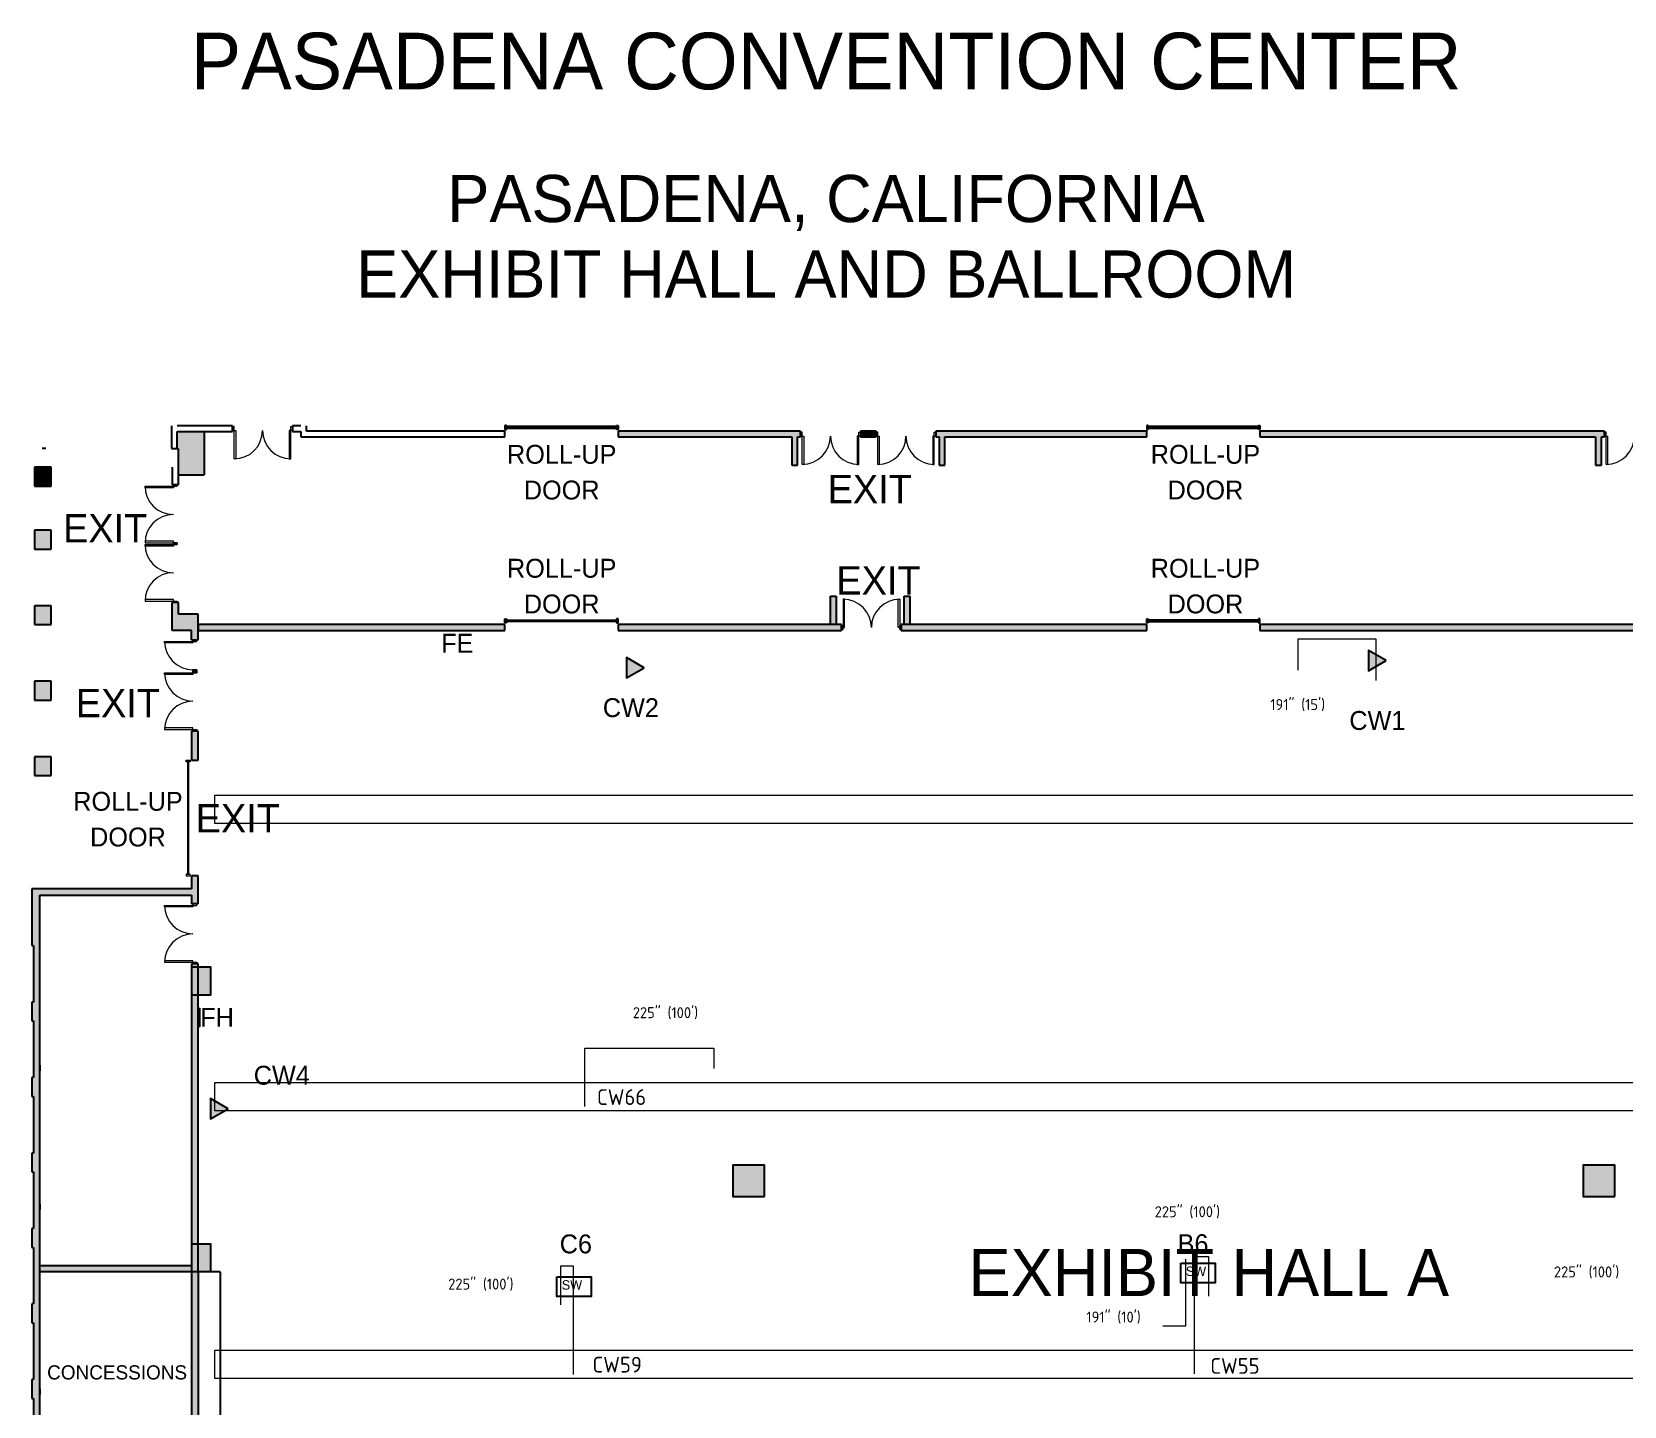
# Model space of a CAD drawing. Header units: inches. Extents: x 812 to 4509, y -5858 to -1986.
# Drawn here: x 812 to 2836, y -3734 to -1986 of the extents above; entities that cross this region are included whole.
import ezdxf
from ezdxf.enums import TextEntityAlignment as Align

# ---------------------------------------------------------------- set-up
doc = ezdxf.new("R2010")
doc.units = ezdxf.units.IN
doc.header["$LTSCALE"] = 100
doc.header["$MEASUREMENT"] = 0
doc.linetypes.add('DASHEDTINY', pattern=[2.8575, 1.905, -0.9525])
for name, color, linetype, lineweight in [('bldg_catwalk1', 1, 'CONTINUOUS', 5), ('bldg_doors', 7, 'CONTINUOUS', 18), ('bldg_fire', 1, 'CONTINUOUS', 18), ('bldg_text', 94, 'CONTINUOUS', 25), ('bldg_text1', 94, 'CONTINUOUS', 25), ('bldg_wallint', 7, 'CONTINUOUS', 25), ('bldg_wallintsol', 7, 'CONTINUOUS', 25), ('data_location', 110, 'CONTINUOUS', 25), ('Key', 120, 'CONTINUOUS', 25), ('Switch_Location', 40, 'CONTINUOUS', 25)]:
    doc.layers.add(name, color=color, linetype=linetype, lineweight=lineweight)
doc.layers.add('bldg_clmn', color=9, linetype='CONTINUOUS')
doc.layers.add('bldg_doors_service', color=7, linetype='CONTINUOUS')
doc.layers.add('bldg_title', color=96, linetype='CONTINUOUS', lineweight=25, true_color=0x008000)
doc.layers.add('WIRE RUN', color=200, linetype='DASHEDTINY', lineweight=13, true_color=0xaa00ff)
doc.styles.add('bldgtx30', font='bldgtx30')
doc.styles.add('bldgtx36', font='bldgtx36')
doc.styles.add('bldgtx48', font='bldgtx48')
doc.styles.add('iso3098', font='iso3098')
doc.styles.add('showtx24', font='showtx24')
doc.styles.add('showtx60', font='showtx60')

msp = doc.modelspace()

# ---------------------------------------------------------------- hatches: boundary and pattern name
at = {"layer": 'bldg_clmn'}
for points in [[(1015.5, -3175), (1039.5, -3175), (1039.5, -3211), (1015.5, -3211)], [(1743.5, -3467), (1743.5, -3427), (1703.5, -3427), (1703.5, -3467)], [(2824.5, -3467), (2824.5, -3427), (2784.5, -3427), (2784.5, -3467)], [(1015.5, -3527), (1039.5, -3527), (1039.5, -3563), (1015.5, -3563)]]:
    msp.add_hatch(color=256, dxfattribs=at).paths.add_polyline_path(points, flags=0)
at = {"layer": 'bldg_wallint'}
for points in [[(836.6, -2539.5), (815.6, -2539.5), (815.6, -2563.5), (836.6, -2563.5)], [(1023.5, -2726.5), (998.7, -2726.5), (998.7, -2711.7), (990.6, -2711.7), (990.6, -2747), (1015.3, -2747), (1015.3, -2759), (1023.5, -2759)]]:
    msp.add_hatch(color=256, dxfattribs=at).paths.add_polyline_path(points, flags=0)
at = {"layer": 'bldg_wallintsol'}
for points in [[(1031.4, -2494), (996.8, -2494), (996.8, -2515.6), (998.7, -2515.6), (998.7, -2549.3), (1031.4, -2549.3)], [(1789.5, -2493.7), (1781.8, -2493.7), (1557.5, -2493.7), (1557.5, -2501), (1778.2, -2501), (1778.2, -2537), (1785.5, -2537), (1785.5, -2501), (1789.5, -2501)], [(1885.5, -2493.7), (1865.5, -2493.7), (1865.5, -2501), (1885.5, -2501)], [(2229.5, -2493.7), (1969.1, -2493.7), (1961.5, -2493.7), (1961.5, -2501), (1965.5, -2501), (1965.5, -2537), (1972.7, -2537), (1972.7, -2501), (2229.5, -2501)], [(2811.5, -2493.7), (2803.8, -2493.7), (2373.5, -2493.7), (2373.5, -2501), (2800.2, -2501), (2800.2, -2537), (2807.5, -2537), (2807.5, -2501), (2811.5, -2501)], [(1834.8, -2703.7), (1827.6, -2703.7), (1827.6, -2739.7), (1834.8, -2739.7)], [(1928.3, -2703.7), (1921, -2703.7), (1921, -2739.7), (1928.3, -2739.7)], [(1413.5, -2739.7), (1023.5, -2739.7), (1023.5, -2747), (1413.5, -2747)], [(1841.5, -2739.7), (1557.5, -2739.7), (1557.5, -2747), (1841.5, -2747)], [(2229.5, -2739.7), (1917.5, -2739.7), (1917.5, -2747), (2229.5, -2747)], [(2897.5, -2739.7), (2373.5, -2739.7), (2373.5, -2747), (2897.5, -2747)], [(1023.5, -2875), (1015.3, -2875), (1015.3, -2912), (1023.5, -2912)], [(1023.5, -3823.6), (1015.3, -3823.6), (822.3, -3823.6), (822.3, -3083.9), (836.2, -3083.9), (1015.3, -3083.9), (1015.3, -3095), (1023.5, -3095), (1023.5, -3083.9), (1023.5, -3059), (1015.3, -3059), (1015.3, -3075.7), (845.2, -3075.7), (836.2, -3075.7), (812.2, -3075.7), (812.2, -3147.7), (814.2, -3147.7), (814.2, -3219.7), (812.2, -3219.7), (812.2, -3243.7), (814.2, -3243.7), (814.2, -3315.7), (812.2, -3315.7), (812.2, -3339.7), (814.2, -3339.7), (814.2, -3411.7), (812.2, -3411.7), (812.2, -3435.7), (814.2, -3435.7), (814.2, -3507.7), (812.2, -3507.7), (812.2, -3531.7), (814.2, -3531.7), (814.2, -3603.7), (812.2, -3603.7), (812.2, -3627.7), (814.2, -3627.7), (814.2, -3699.7), (812.2, -3699.7), (812.2, -3723.7), (814.2, -3723.7), (814.2, -3795.7), (812.2, -3795.7), (812.2, -3831.7), (1015.3, -3831.7), (1015.3, -3935), (1023.5, -3935)], [(1023.5, -3171), (1015.3, -3171), (1015.3, -3555), (822.3, -3555), (822.3, -3563), (1023.5, -3563)], [(1023.5, -3563), (1015.3, -3563), (1015.3, -3823.6), (1023.5, -3823.6)]]:
    msp.add_hatch(color=256, dxfattribs=at).paths.add_polyline_path(points, flags=0)
h = msp.add_hatch(color=256, dxfattribs=at)
h.paths.add_polyline_path([(815.6, -2643.7), (836.6, -2643.7), (836.6, -2619.7), (815.6, -2619.7)], flags=0)
h.paths.add_polyline_path([(836.6, -2907.7), (815.6, -2907.7), (815.6, -2931.7), (836.6, -2931.7)], flags=0)
h.paths.add_polyline_path([(815.6, -2835.7), (836.6, -2835.7), (836.6, -2811.7), (815.6, -2811.7)], flags=0)
h.paths.add_polyline_path([(815.6, -2739.7), (836.6, -2739.7), (836.6, -2715.7), (815.6, -2715.7)], flags=0)
at = {"layer": 'data_location'}
for points in [[(2533.8, -2785.5), (2511.4, -2772.5), (2511.4, -2798.4)], [(1590.6, -2794.6), (1568.2, -2781.7), (1568.2, -2807.5)], [(1039.5, -3342.3), (1039.5, -3368.2), (1061.8, -3355.3)]]:
    msp.add_hatch(color=256, dxfattribs=at).paths.add_polyline_path(points, flags=0)

# ---------------------------------------------------------------- linework, layer by layer
at = {"layer": 'bldg_catwalk1', "linetype": 'CONTINUOUS', "lineweight": 5}
for p, q in [((1044.8, -2992.5), (1044.8, -2956.5)), ((1044.8, -2956.5), (3447.5, -2956.5)), ((3447.5, -2992.5), (1044.8, -2992.5)), ((1044.8, -3358.2), (1044.8, -3322.2)), ((1044.8, -3322.2), (3433.5, -3322.2)), ((3433.5, -3358.2), (1044.8, -3358.2)), ((1044.8, -3698.5), (1044.8, -3662.5)), ((1044.8, -3662.5), (3447.5, -3662.5)), ((3447.5, -3698.5), (1044.8, -3698.5))]:
    msp.add_line(p, q, dxfattribs=at)
at = {"layer": 'bldg_clmn'}
for points in [[(1015.5, -3175), (1039.5, -3175), (1039.5, -3211), (1015.5, -3211)], [(1743.5, -3467), (1743.5, -3427), (1703.5, -3427), (1703.5, -3467)], [(2824.5, -3467), (2824.5, -3427), (2784.5, -3427), (2784.5, -3467)], [(1015.5, -3527), (1039.5, -3527), (1039.5, -3563), (1015.5, -3563)]]:
    msp.add_lwpolyline(points, close=True, dxfattribs=at)
at = {"layer": 'bldg_doors'}
for p, q in [((1069.5, -2487.9), (1067.5, -2487.9)), ((1067.5, -2487.9), (1067.5, -2492.9)), ((1069.5, -2492.9), (1069.5, -2487.9)), ((1141.5, -2487.9), (1143.5, -2487.9)), ((1141.5, -2492.9), (1141.5, -2487.9)), ((1143.5, -2487.9), (1143.5, -2492.9)), ((1067.5, -2492.9), (1069.5, -2492.9)), ((1069.5, -2492.9), (1071.5, -2492.9)), ((1069.5, -2528.9), (1069.5, -2492.9)), ((1071.5, -2492.9), (1071.5, -2528.9)), ((1141.5, -2492.9), (1139.5, -2492.9)), ((1139.5, -2492.9), (1139.5, -2528.9)), ((1141.5, -2528.9), (1141.5, -2492.9)), ((1143.5, -2492.9), (1141.5, -2492.9)), ((1791.5, -2494.9), (1789.5, -2494.9)), ((1789.5, -2494.9), (1789.5, -2499.9)), ((1789.5, -2499.9), (1791.5, -2499.9)), ((1791.5, -2499.9), (1791.5, -2494.9)), ((1791.5, -2499.9), (1793.5, -2499.9)), ((1791.5, -2535.9), (1791.5, -2499.9)), ((1793.5, -2499.9), (1793.5, -2535.9)), ((1863.5, -2499.9), (1861.5, -2499.9)), ((1861.5, -2499.9), (1861.5, -2535.9)), ((1863.5, -2494.9), (1865.5, -2494.9)), ((1863.5, -2499.9), (1863.5, -2494.9)), ((1863.5, -2535.9), (1863.5, -2499.9)), ((1865.5, -2499.9), (1863.5, -2499.9)), ((1865.5, -2494.9), (1865.5, -2499.9)), ((1887.5, -2494.9), (1885.5, -2494.9)), ((1885.5, -2494.9), (1885.5, -2499.9)), ((1885.5, -2499.9), (1887.5, -2499.9)), ((1887.5, -2499.9), (1887.5, -2494.9)), ((1887.5, -2499.9), (1889.5, -2499.9)), ((1887.5, -2535.9), (1887.5, -2499.9)), ((1889.5, -2499.9), (1889.5, -2535.9)), ((1959.5, -2499.9), (1957.5, -2499.9)), ((1957.5, -2499.9), (1957.5, -2535.9)), ((1959.5, -2494.9), (1961.5, -2494.9)), ((1959.5, -2499.9), (1959.5, -2494.9)), ((1959.5, -2535.9), (1959.5, -2499.9)), ((1961.5, -2499.9), (1959.5, -2499.9)), ((1961.5, -2494.9), (1961.5, -2499.9)), ((2813.5, -2494.9), (2811.5, -2494.9)), ((2811.5, -2494.9), (2811.5, -2499.9)), ((2811.5, -2499.9), (2813.5, -2499.9)), ((2813.5, -2499.9), (2813.5, -2494.9)), ((2813.5, -2499.9), (2815.5, -2499.9)), ((2813.5, -2535.9), (2813.5, -2499.9)), ((2815.5, -2499.9), (2815.5, -2535.9)), ((1071.5, -2528.9), (1069.5, -2528.9)), ((1139.5, -2528.9), (1141.5, -2528.9)), ((1793.5, -2535.9), (1791.5, -2535.9)), ((1861.5, -2535.9), (1863.5, -2535.9)), ((1889.5, -2535.9), (1887.5, -2535.9)), ((1957.5, -2535.9), (1959.5, -2535.9)), ((2815.5, -2535.9), (2813.5, -2535.9)), ((956.1, -2565.7), (956.1, -2563.7)), ((956.1, -2563.7), (992.1, -2563.7)), ((992.1, -2565.7), (956.1, -2565.7)), ((997.1, -2561.7), (992.1, -2561.7)), ((992.1, -2561.7), (992.1, -2563.7)), ((997.1, -2561.7), (992.1, -2561.7)), ((992.1, -2561.7), (992.1, -2563.7)), ((992.1, -2563.7), (997.1, -2563.7)), ((992.1, -2563.7), (992.1, -2565.7)), ((992.1, -2563.7), (997.1, -2563.7)), ((997.1, -2563.7), (997.1, -2561.7)), ((997.1, -2563.7), (997.1, -2561.7)), ((992.1, -2633.7), (956.1, -2633.7)), ((956.1, -2633.7), (956.1, -2635.7)), ((956.1, -2635.7), (992.1, -2635.7)), ((956.1, -2639.7), (956.1, -2637.7)), ((956.1, -2637.7), (992.1, -2637.7)), ((992.1, -2639.7), (956.1, -2639.7)), ((992.1, -2635.7), (992.1, -2633.7)), ((992.1, -2637.7), (992.1, -2635.7)), ((992.1, -2635.7), (997.1, -2635.7)), ((997.1, -2635.7), (992.1, -2635.7)), ((992.1, -2635.7), (992.1, -2637.7)), ((997.1, -2637.7), (992.1, -2637.7)), ((992.1, -2637.7), (992.1, -2639.7)), ((992.1, -2637.7), (997.1, -2637.7)), ((997.1, -2635.7), (997.1, -2637.7)), ((997.1, -2637.7), (997.1, -2635.7)), ((992.1, -2707.7), (956.1, -2707.7)), ((956.1, -2707.7), (956.1, -2709.7)), ((956.1, -2709.7), (992.1, -2709.7)), ((992.1, -2709.7), (992.1, -2707.7)), ((992.1, -2711.7), (992.1, -2709.7)), ((992.1, -2711.7), (992.1, -2709.7)), ((992.1, -2709.7), (997.1, -2709.7)), ((997.1, -2711.7), (992.1, -2711.7)), ((997.1, -2711.7), (992.1, -2711.7)), ((997.1, -2709.7), (997.1, -2711.7)), ((997.1, -2709.7), (997.1, -2711.7)), ((1845.5, -2707.4), (1843.5, -2707.4)), ((1843.5, -2707.4), (1843.5, -2743.4)), ((1845.5, -2743.4), (1845.5, -2707.4)), ((1913.5, -2743.4), (1913.5, -2707.4)), ((1913.5, -2707.4), (1915.5, -2707.4)), ((1915.5, -2707.4), (1915.5, -2743.4)), ((1843.5, -2740.9), (1841.5, -2740.9)), ((1841.5, -2740.9), (1841.5, -2745.9)), ((1841.5, -2745.9), (1843.5, -2745.9)), ((1843.5, -2745.9), (1843.5, -2740.9)), ((1843.5, -2743.4), (1845.5, -2743.4)), ((1915.5, -2743.4), (1913.5, -2743.4)), ((1915.5, -2740.9), (1917.5, -2740.9)), ((1915.5, -2745.9), (1915.5, -2740.9)), ((1917.5, -2745.9), (1915.5, -2745.9)), ((1917.5, -2740.9), (1917.5, -2745.9)), ((980.9, -2763), (980.9, -2761)), ((980.9, -2761), (1016.9, -2761)), ((1016.9, -2763), (980.9, -2763)), ((1021.9, -2759), (1016.9, -2759)), ((1016.9, -2759), (1016.9, -2761)), ((1016.9, -2761), (1021.9, -2761)), ((1016.9, -2761), (1016.9, -2763)), ((1021.9, -2761), (1021.9, -2759)), ((980.9, -2803), (980.9, -2801)), ((980.9, -2801), (1016.9, -2801)), ((1016.9, -2803), (980.9, -2803)), ((1016.9, -2799), (1016.9, -2797)), ((1016.9, -2797), (1021.9, -2797)), ((1021.9, -2797), (1016.9, -2797)), ((1016.9, -2797), (1016.9, -2799)), ((1016.9, -2801), (1016.9, -2799)), ((1016.9, -2799), (1021.9, -2799)), ((1021.9, -2799), (1016.9, -2799)), ((1016.9, -2799), (1016.9, -2801)), ((1021.9, -2799), (1016.9, -2799)), ((1016.9, -2799), (1021.9, -2799)), ((1021.9, -2801), (1016.9, -2801)), ((1016.9, -2801), (1016.9, -2803)), ((1016.9, -2801), (1021.9, -2801)), ((1021.9, -2797), (1021.9, -2799)), ((1021.9, -2799), (1021.9, -2797)), ((1021.9, -2799), (1021.9, -2801)), ((1021.9, -2801), (1021.9, -2799)), ((1016.9, -2871), (980.9, -2871)), ((980.9, -2871), (980.9, -2873)), ((980.9, -2873), (1016.9, -2873)), ((1016.9, -2873), (1016.9, -2871)), ((1016.9, -2875), (1016.9, -2873)), ((1016.9, -2873), (1021.9, -2873)), ((1016.9, -2875), (1016.9, -2873)), ((1016.9, -2875), (1016.9, -2873)), ((1016.9, -2873), (1021.9, -2873)), ((1021.9, -2873), (1021.9, -2875)), ((1021.9, -2873), (1021.9, -2875)), ((1021.9, -2873), (1021.9, -2875)), ((1021.9, -2875), (1016.9, -2875)), ((1021.9, -2875), (1016.9, -2875)), ((1021.9, -2875), (1016.9, -2875)), ((1008.4, -2914), (1008.4, -2912)), ((1008.4, -2912), (1013.4, -2912)), ((1013.4, -2914), (1008.4, -2914)), ((1011.9, -2914), (1009.9, -2914)), ((1009.9, -2914), (1009.9, -3057)), ((1011.9, -3057), (1011.9, -2914)), ((1013.4, -2912), (1013.4, -2914)), ((1008.4, -3057), (1008.4, -3059)), ((1013.4, -3057), (1008.4, -3057)), ((1008.4, -3059), (1013.4, -3059)), ((1009.9, -3057), (1011.9, -3057)), ((1013.4, -3059), (1013.4, -3057)), ((980.9, -3098.7), (980.9, -3097)), ((980.9, -3097), (1016.9, -3097)), ((1021.9, -3095), (1016.9, -3095)), ((1021.9, -3095), (1016.9, -3095)), ((1016.9, -3095), (1016.9, -3097)), ((1021.9, -3095), (1016.9, -3095)), ((1021.9, -3095), (1016.9, -3095)), ((1016.9, -3095), (1016.9, -3097)), ((1016.9, -3097), (1021.9, -3097)), ((1016.9, -3097), (1016.9, -3098.7)), ((1016.9, -3097), (1021.9, -3097)), ((1021.9, -3097), (1021.9, -3095)), ((1021.9, -3097), (1021.9, -3095)), ((1016.9, -3098.7), (980.9, -3098.7)), ((1016.9, -3167.2), (980.9, -3167.2)), ((980.9, -3167.2), (980.9, -3169)), ((980.9, -3169), (1016.9, -3169)), ((1016.9, -3169), (1016.9, -3167.2)), ((1016.9, -3171), (1016.9, -3169)), ((1016.9, -3169), (1021.9, -3169)), ((1021.9, -3171), (1016.9, -3171)), ((1021.9, -3169), (1021.9, -3171))]:
    msp.add_line(p, q, dxfattribs=at)
for centre, start, end in [((1069.5, -2492.9), -90, 0), ((1141.5, -2492.9), 180, 270), ((1791.5, -2499.9), -90, 0), ((1863.5, -2499.9), 180, 270), ((1887.5, -2499.9), -90, 0), ((1959.5, -2499.9), 180, 270), ((2813.5, -2499.9), -90, 0), ((992.1, -2563.7), 180, -90), ((992.1, -2635.7), 90, 180), ((992.1, -2637.7), 180, -90), ((992.1, -2709.7), 90, 180), ((1843.5, -2743.4), 0, 90), ((1915.5, -2743.4), 90, 180), ((1016.9, -2761), 180, -90), ((1016.9, -2801), 180, -90), ((1016.9, -2873), 90, 180), ((1016.9, -3097), 180, 270), ((1016.9, -3169), 90, 180)]:
    msp.add_arc(centre, 36, start, end, dxfattribs=at)
at = {"layer": 'bldg_doors_service'}
for p, q in [((1415.5, -2486.4), (1413.5, -2486.4)), ((1413.5, -2486.4), (1413.5, -2491.4)), ((1415.5, -2491.4), (1415.5, -2486.4)), ((1555.5, -2487.9), (1415.5, -2487.9)), ((1415.5, -2487.9), (1415.5, -2489.9)), ((1555.5, -2486.4), (1557.5, -2486.4)), ((1555.5, -2491.4), (1555.5, -2486.4)), ((1555.5, -2489.9), (1555.5, -2487.9)), ((1557.5, -2486.4), (1557.5, -2491.4)), ((2231.5, -2486.4), (2229.5, -2486.4)), ((2229.5, -2486.4), (2229.5, -2491.4)), ((2231.5, -2491.4), (2231.5, -2486.4)), ((2371.5, -2487.9), (2231.5, -2487.9)), ((2231.5, -2487.9), (2231.5, -2489.9)), ((2371.5, -2486.4), (2373.5, -2486.4)), ((2371.5, -2491.4), (2371.5, -2486.4)), ((2371.5, -2489.9), (2371.5, -2487.9)), ((2373.5, -2486.4), (2373.5, -2491.4)), ((1413.5, -2491.4), (1415.5, -2491.4)), ((1415.5, -2489.9), (1555.5, -2489.9)), ((1557.5, -2491.4), (1555.5, -2491.4)), ((2229.5, -2491.4), (2231.5, -2491.4)), ((2231.5, -2489.9), (2371.5, -2489.9)), ((2373.5, -2491.4), (2371.5, -2491.4)), ((1413.5, -2737.4), (1413.5, -2732.4)), ((1413.5, -2732.4), (1415.5, -2732.4)), ((1415.5, -2732.4), (1415.5, -2737.4)), ((1557.5, -2732.4), (1555.5, -2732.4)), ((1555.5, -2732.4), (1555.5, -2737.4)), ((1557.5, -2737.4), (1557.5, -2732.4)), ((2229.5, -2737.4), (2229.5, -2732.4)), ((2229.5, -2732.4), (2231.5, -2732.4)), ((2231.5, -2732.4), (2231.5, -2737.4)), ((2373.5, -2732.4), (2371.5, -2732.4)), ((2371.5, -2732.4), (2371.5, -2737.4)), ((2373.5, -2737.4), (2373.5, -2732.4)), ((1415.5, -2737.4), (1413.5, -2737.4)), ((1415.5, -2735.9), (1415.5, -2733.9)), ((1415.5, -2733.9), (1555.5, -2733.9)), ((1555.5, -2735.9), (1415.5, -2735.9)), ((1555.5, -2733.9), (1555.5, -2735.9)), ((1555.5, -2737.4), (1557.5, -2737.4)), ((2231.5, -2737.4), (2229.5, -2737.4)), ((2231.5, -2733.9), (2231.5, -2735.9)), ((2371.5, -2733.9), (2231.5, -2733.9)), ((2231.5, -2735.9), (2371.5, -2735.9)), ((2371.5, -2735.9), (2371.5, -2733.9)), ((2371.5, -2737.4), (2373.5, -2737.4))]:
    msp.add_line(p, q, dxfattribs=at)
at = {"layer": 'bldg_wallint'}
for p, q in [((989.6, -2486.7), (989.6, -2515.6)), ((1067.5, -2486.7), (996.8, -2486.7)), ((1067.5, -2494), (1067.5, -2486.7)), ((1154.2, -2486.7), (1143.5, -2486.7)), ((1143.5, -2486.7), (1143.5, -2494)), ((1161.5, -2493.7), (1161.5, -2486.7)), ((996.8, -2515.6), (996.8, -2494)), ((996.8, -2494), (1067.5, -2494)), ((1031.4, -2494), (1031.4, -2549.3)), ((1143.5, -2494), (1154.2, -2494)), ((1154.2, -2494), (1154.2, -2501)), ((1154.2, -2501), (1413.5, -2501)), ((1413.5, -2493.7), (1161.5, -2493.7)), ((1413.5, -2501), (1413.5, -2493.7)), ((1781.8, -2493.7), (1557.5, -2493.7)), ((1557.5, -2493.7), (1557.5, -2501)), ((1557.5, -2501), (1778.2, -2501)), ((1778.2, -2501), (1778.2, -2537)), ((1789.5, -2493.7), (1781.8, -2493.7)), ((1785.5, -2537), (1785.5, -2501)), ((1785.5, -2501), (1789.5, -2501)), ((1789.5, -2501), (1789.5, -2493.7)), ((1885.5, -2493.7), (1865.5, -2493.7)), ((1865.5, -2493.7), (1865.5, -2501)), ((1865.5, -2501), (1885.5, -2501)), ((1885.5, -2501), (1885.5, -2493.7)), ((1969.1, -2493.7), (1961.5, -2493.7)), ((1961.5, -2493.7), (1961.5, -2501)), ((1961.5, -2501), (1965.5, -2501)), ((1965.5, -2501), (1965.5, -2537)), ((2229.5, -2493.7), (1969.1, -2493.7)), ((1972.7, -2501), (2229.5, -2501)), ((1972.7, -2537), (1972.7, -2501)), ((2229.5, -2501), (2229.5, -2493.7)), ((2803.8, -2493.7), (2373.5, -2493.7)), ((2373.5, -2493.7), (2373.5, -2501)), ((2373.5, -2501), (2800.2, -2501)), ((2800.2, -2501), (2800.2, -2537)), ((2811.5, -2493.7), (2803.8, -2493.7)), ((2807.5, -2537), (2807.5, -2501)), ((2807.5, -2501), (2811.5, -2501)), ((2811.5, -2501), (2811.5, -2493.7)), ((830, -2515.6), (825.2, -2515.6)), ((989.6, -2515.6), (996.8, -2515.6)), ((998.7, -2561.7), (998.7, -2515.6)), ((815.6, -2539.5), (815.6, -2563.5)), ((836.6, -2539.5), (815.6, -2539.5)), ((836.6, -2563.5), (836.6, -2539.5)), ((990.6, -2539.5), (990.6, -2561.7)), ((998.7, -2549.3), (1031.4, -2549.3)), ((1778.2, -2537), (1785.5, -2537)), ((1965.5, -2537), (1972.7, -2537)), ((2800.2, -2537), (2807.5, -2537)), ((815.6, -2563.5), (836.6, -2563.5)), ((998.7, -2561.7), (990.6, -2561.7)), ((815.6, -2619.7), (815.6, -2643.7)), ((836.6, -2619.7), (815.6, -2619.7)), ((836.6, -2643.7), (836.6, -2619.7)), ((815.6, -2643.7), (836.6, -2643.7)), ((998.7, -2711.7), (990.6, -2711.7)), ((990.6, -2747), (990.6, -2711.7)), ((998.3, -2711.7), (991, -2711.7)), ((998.7, -2726.5), (998.7, -2711.7)), ((1827.6, -2703.7), (1834.8, -2703.7)), ((1827.6, -2739.7), (1827.6, -2703.7)), ((1834.8, -2703.7), (1834.8, -2739.7)), ((1921, -2703.7), (1928.3, -2703.7)), ((1921, -2739.7), (1921, -2703.7)), ((1928.3, -2703.7), (1928.3, -2739.7)), ((815.6, -2715.7), (815.6, -2739.7)), ((836.6, -2715.7), (815.6, -2715.7)), ((836.6, -2739.7), (836.6, -2715.7)), ((1023.5, -2726.5), (998.7, -2726.5)), ((1023.5, -2759), (1023.5, -2726.5)), ((815.6, -2739.7), (836.6, -2739.7)), ((1015.3, -2747), (990.6, -2747)), ((1015.3, -2759), (1015.3, -2747)), ((1413.5, -2739.7), (1023.5, -2739.7)), ((1023.5, -2739.7), (1023.5, -2747)), ((1023.5, -2747), (1413.5, -2747)), ((1413.5, -2747), (1413.5, -2739.7)), ((1557.5, -2739.7), (1557.5, -2747)), ((1841.5, -2739.7), (1557.5, -2739.7)), ((1557.5, -2747), (1841.5, -2747)), ((1841.5, -2747), (1841.5, -2739.7)), ((2229.5, -2739.7), (1917.5, -2739.7)), ((1917.5, -2747), (1917.5, -2739.7)), ((1917.5, -2739.7), (1917.5, -2747)), ((1917.5, -2747), (2229.5, -2747)), ((2229.5, -2747), (2229.5, -2739.7)), ((2373.5, -2739.7), (2373.5, -2747)), ((2897.5, -2739.7), (2373.5, -2739.7)), ((2373.5, -2747), (2897.5, -2747)), ((1015.3, -2759), (1023.5, -2759)), ((815.6, -2811.7), (815.6, -2835.7)), ((836.6, -2811.7), (815.6, -2811.7)), ((836.6, -2835.7), (836.6, -2811.7)), ((815.6, -2835.7), (836.6, -2835.7)), ((1015.3, -2875), (1015.3, -2912)), ((1023.5, -2875), (1015.3, -2875)), ((1023.5, -2875), (1015.3, -2875)), ((1023, -2875), (1015.8, -2875)), ((1023.5, -2912), (1023.5, -2875)), ((815.6, -2907.7), (815.6, -2931.7)), ((836.6, -2907.7), (815.6, -2907.7)), ((836.6, -2931.7), (836.6, -2907.7)), ((1015.3, -2912), (1023.5, -2912)), ((815.6, -2931.7), (836.6, -2931.7)), ((812.2, -3075.7), (812.2, -3147.7)), ((836.2, -3075.7), (812.2, -3075.7)), ((836.2, -3075.7), (836.2, -3075.7)), ((845.2, -3075.7), (836.2, -3075.7)), ((1015.3, -3075.7), (845.2, -3075.7)), ((845.2, -3075.7), (845.2, -3075.7)), ((1015.3, -3059), (1015.3, -3075.7)), ((1023.5, -3059), (1015.3, -3059)), ((1023.5, -3083.9), (1023.5, -3059)), ((822.3, -3823.6), (822.3, -3083.9)), ((822.3, -3083.9), (836.2, -3083.9)), ((836.2, -3083.9), (1015.3, -3083.9)), ((1015.3, -3083.9), (1015.3, -3095)), ((1023.5, -3095), (1015.3, -3095)), ((1023.5, -3095), (1015.3, -3095)), ((1023.5, -3095), (1023.5, -3083.9)), ((812.2, -3147.7), (814.2, -3147.7)), ((814.2, -3147.7), (814.2, -3219.7)), ((1015.3, -3171), (1015.3, -3555)), ((1023.5, -3171), (1015.3, -3171)), ((1023.5, -3563), (1023.5, -3171)), ((812.2, -3219.7), (812.2, -3243.7)), ((814.2, -3219.7), (812.2, -3219.7)), ((1023.5, -3227.3), (1025.5, -3227.3)), ((1025.5, -3227.3), (1025.5, -3251.3)), ((812.2, -3243.7), (814.2, -3243.7)), ((814.2, -3243.7), (814.2, -3315.7)), ((1025.5, -3251.3), (1023.5, -3251.3)), ((812.2, -3315.7), (812.2, -3339.7)), ((814.2, -3315.7), (812.2, -3315.7)), ((822.3, -3299.9), (822.3, -3307.1)), ((812.2, -3339.7), (814.2, -3339.7)), ((814.2, -3339.7), (814.2, -3411.7)), ((812.2, -3411.7), (812.2, -3435.7)), ((814.2, -3411.7), (812.2, -3411.7)), ((812.2, -3435.7), (814.2, -3435.7)), ((814.2, -3435.7), (814.2, -3507.7)), ((822.3, -3476.5), (822.3, -3483.7)), ((812.2, -3507.7), (812.2, -3531.7)), ((814.2, -3507.7), (812.2, -3507.7)), ((812.2, -3531.7), (814.2, -3531.7)), ((814.2, -3531.7), (814.2, -3603.7)), ((1015.3, -3555), (822.3, -3555)), ((1023.5, -3563), (822.3, -3563)), ((1015.3, -3563), (1015.3, -3823.6)), ((1023.5, -3563), (1023.5, -3935)), ((1051.5, -3563), (1039.5, -3563)), ((1051.5, -3563), (1051.5, -3815)), ((812.2, -3603.7), (812.2, -3627.7)), ((814.2, -3603.7), (812.2, -3603.7)), ((812.2, -3627.7), (814.2, -3627.7)), ((814.2, -3627.7), (814.2, -3699.7)), ((812.2, -3699.7), (812.2, -3723.7)), ((814.2, -3699.7), (812.2, -3699.7)), ((812.2, -3723.7), (814.2, -3723.7)), ((814.2, -3723.7), (814.2, -3795.7)), ((822.3, -3711.7), (822.3, -3719))]:
    msp.add_line(p, q, dxfattribs=at)
at = {"layer": 'data_location'}
for points in [[(2533.8, -2785.5), (2511.4, -2772.5), (2511.4, -2798.4)], [(1590.6, -2794.6), (1568.2, -2781.7), (1568.2, -2807.5)], [(1061.8, -3355.3), (1039.5, -3342.3), (1039.5, -3368.2)]]:
    msp.add_lwpolyline(points, close=True, dxfattribs=at)
at = {"layer": 'Switch_Location'}
for points in [[(2272.8, -3551.8), (2316.7, -3551.8), (2316.7, -3576.6), (2272.8, -3576.6)], [(1479.5, -3569.1), (1523.4, -3569.1), (1523.4, -3594), (1479.5, -3594)]]:
    msp.add_lwpolyline(points, close=True, dxfattribs=at)
at = {"layer": 'WIRE RUN'}
for p, q in [((2422, -2797.5), (2422, -2757.7)), ((2422, -2757.7), (2520.6, -2757.7)), ((2520.6, -2757.7), (2520.6, -2810.9)), ((1515.3, -3352.5), (1515.3, -3278.2)), ((1515.3, -3278.2), (1679.1, -3278.2)), ((1679.1, -3278.2), (1679.1, -3304.2)), ((2278.8, -3546.9), (2278.8, -3631.9)), ((2278.8, -3631.9), (2249.9, -3631.9))]:
    msp.add_line(p, q, dxfattribs=at)
at = {"layer": 'WIRE RUN', "color": 40, "true_color": 0xffaa00}
for p, q in [((1500.9, -3555.4), (1484.4, -3555.4)), ((1484.4, -3555.4), (1484.4, -3604.7)), ((1500.9, -3693.5), (1500.9, -3555.4)), ((2290.4, -3692.5), (2290.4, -3543.4)), ((2290.4, -3543.4), (2308.2, -3543.4)), ((2308.2, -3543.4), (2308.2, -3593.7))]:
    msp.add_line(p, q, dxfattribs=at)

# ---------------------------------------------------------------- texts
at = {"layer": 'bldg_fire', "style": 'bldgtx36'}
for s, p in [('FE', (1353, -2775.4)), ('FH', (1047.7, -3251.1))]:
    msp.add_text(s, height=24, dxfattribs=at).set_placement(p, align=Align.CENTER)
at = {"layer": 'bldg_text'}
for s, height, style, p in [('ROLL-UP', 24, 'bldgtx30', (1485.8, -2535.1)), ('ROLL-UP', 24, 'bldgtx30', (2304.2, -2535.1)), ('EXIT', 36, 'bldgtx36', (1877.4, -2585.3)), ('DOOR', 24, 'bldgtx30', (1485.8, -2580.5)), ('DOOR', 24, 'bldgtx30', (2304.2, -2580.5)), ('EXIT', 36, 'bldgtx36', (905.4, -2635.1)), ('ROLL-UP', 24, 'bldgtx30', (1485.8, -2680)), ('EXIT', 36, 'bldgtx36', (1888.5, -2701.5)), ('ROLL-UP', 24, 'bldgtx30', (2304.2, -2680)), ('DOOR', 24, 'bldgtx30', (1485.8, -2725.4)), ('DOOR', 24, 'bldgtx30', (2304.2, -2725.4)), ('EXIT', 36, 'bldgtx36', (921.6, -2857.4)), ('ROLL-UP', 24, 'bldgtx30', (934.4, -2976.4)), ('EXIT', 36, 'bldgtx36', (1074, -3004)), ('DOOR', 24, 'bldgtx30', (934.4, -3021.8)), ('CONCESSIONS', 18, 'bldgtx30', (920.6, -3699.7))]:
    msp.add_text(s, height=height, dxfattribs=dict(at, style=style)).set_placement(p, align=Align.CENTER)
at = {"layer": 'bldg_text1', "style": 'bldgtx36'}
msp.add_text('EXHIBIT HALL A', height=60, dxfattribs=at).set_placement((2308.5, -3593.7), align=Align.CENTER)
at = {"layer": 'bldg_title', "style": 'showtx60'}
for s, height, p in [('PASADENA CONVENTION CENTER', 72, (1821.9, -2058.9)), ('PASADENA, CALIFORNIA', 60, (1821.9, -2227.8)), ('EXHIBIT HALL AND BALLROOM', 60, (1821.9, -2323.8))]:
    msp.add_text(s, height=height, dxfattribs=at).set_placement(p, align=Align.CENTER)
at = {"layer": 'data_location'}
for s, height, style, p in [('CW2', 24, 'showtx24', (1538.1, -2857.3)), ('CW1', 24, 'showtx24', (2487.1, -2873.6)), ('CW4', 24, 'showtx24', (1094.3, -3324.8)), ('CW66', 20, 'iso3098', (1530.6, -3350.6)), ('CW59', 20, 'iso3098', (1524.9, -3690.9)), ('CW55', 20, 'iso3098', (2310.3, -3692.5))]:
    msp.add_text(s, height=height, dxfattribs=dict(at, style=style)).set_placement(p)
at = {"layer": 'Key', "color": 4, "style": 'iso3098'}
for s, p in [('191" (15\')', (2386.6, -2848.3)), ('225" (100\')', (1576.2, -3240.2)), ('225" (100\')', (2239.7, -3493.4)), ('225" (100\')', (2747.2, -3569.9)), ('225" (100\')', (1341.5, -3585.4)), ('191" (10\')', (2152.8, -3627.3))]:
    msp.add_text(s, height=14, dxfattribs=at).set_placement(p)
at = {"layer": 'Switch_Location'}
for s, height, style, p in [('C6', 24, 'showtx24', (1483.3, -3539.3)), ('B6', 24, 'showtx24', (2268.8, -3539)), ('SW', 12, 'bldgtx48', (2279.2, -3568.1)), ('SW', 12, 'bldgtx48', (1485.9, -3585.5))]:
    msp.add_text(s, height=height, dxfattribs=dict(at, style=style)).set_placement(p)

doc.saveas('drawing.dxf')
